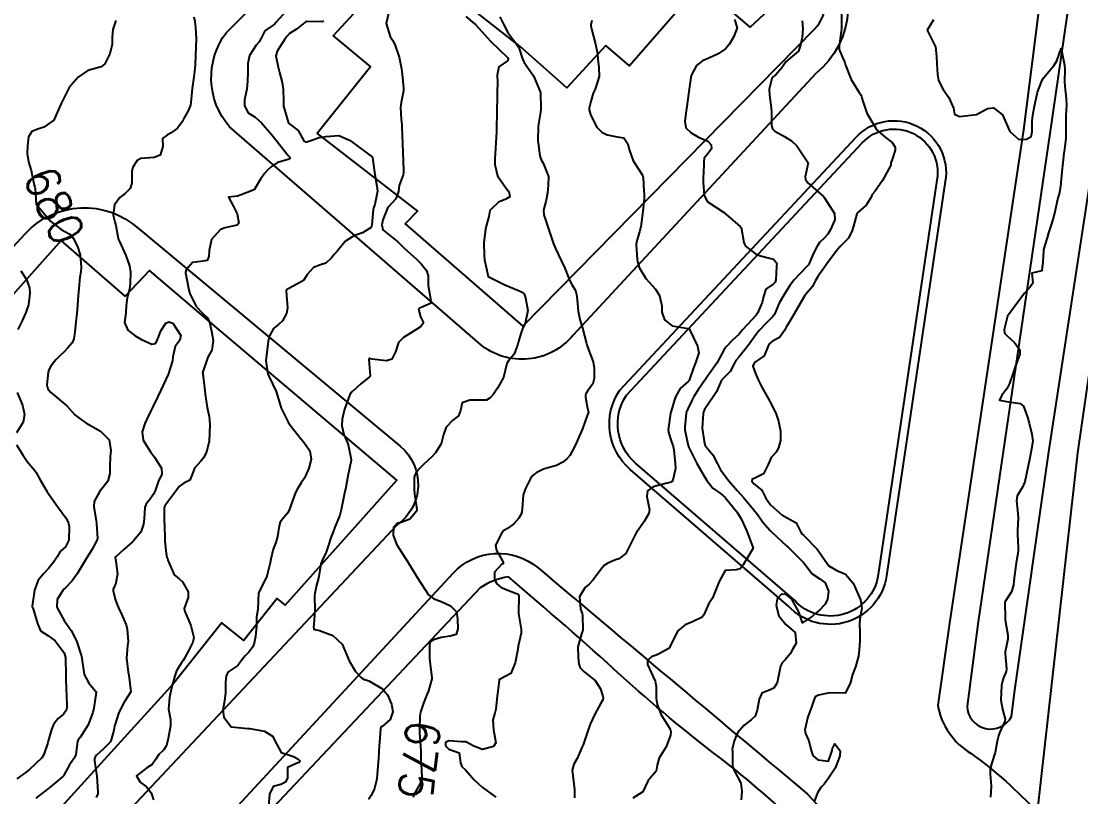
# Model space of a CAD drawing. Header units: metres. Extents: x 292545 to 299085, y 7450245 to 7463078.
# Drawn here: x 296060.5 to 296186.9, y 7457466.3 to 7457558.7 of the extents above; entities that cross this region are included whole.
import ezdxf
from ezdxf.enums import TextEntityAlignment as Align

# ---------------------------------------------------------------- set-up
doc = ezdxf.new("R2010")
doc.units = ezdxf.units.M
for name, color, linetype in [('Area Verde e Lazer', 94, 'Continuous'), ('Cotas', 45, 'Continuous'), ('Curvas de Nivel 1m', 11, 'Continuous'), ('Curvas de Nivel 5m', 15, 'Continuous'), ('Edificações', 30, 'Continuous'), ('Vias Primárias', 230, 'Continuous')]:
    doc.layers.add(name, color=color, linetype=linetype)
doc.styles.add('Style-STANDARD', font='STANDARD.shx')

msp = doc.modelspace()

# ---------------------------------------------------------------- linework, layer by layer
at = {"layer": 'Area Verde e Lazer'}
for points in [[(296196.17, 7457597.29, 0.805874), (296190.67, 7457596.78), (296183.21, 7457545.34), (296174.62, 7457486.87), (296173.35, 7457477.11, 0.775988), (296178.63, 7457475.89), (296179.02, 7457479.02), (296183.1, 7457507.43), (296189.11, 7457546.87), (296193.58, 7457579.14)], [(296132.72, 7457514.16), (296160.83, 7457544.23, -0.745005), (296169.75, 7457539.79), (296162.75, 7457492.78, -0.63079), (296152.76, 7457489.72), (296133.82, 7457506.06, -0.378723)]]:
    msp.add_lwpolyline(points, format="xyb", close=True, dxfattribs=at)
at = {"layer": 'Curvas de Nivel 1m', "flags": 128}
for points, elevation in [([(296092.6, 7457560.39), (296090.96, 7457558.6), (296090.78, 7457558.4), (296090.58, 7457558.26), (296089.59, 7457557.6), (296089.12, 7457556.62), (296088.91, 7457556.26), (296088.55, 7457555.88), (296087.78, 7457554.64), (296087.57, 7457553.69), (296087.56, 7457552.64), (296087.54, 7457551.6), (296087.44, 7457550.65), (296087.17, 7457549.35), (296087.16, 7457548.65), (296087.63, 7457547.82), (296088.45, 7457547.29), (296089.22, 7457546.62), (296090.42, 7457545.18), (296090.91, 7457544.6), (296092.39, 7457542.73), (296092.46, 7457542.65), (296092.5, 7457542.59), (296092.62, 7457542.35), (296092.39, 7457542.26), (296091.11, 7457541.88), (296090.37, 7457541.36), (296089.97, 7457541.01), (296089.59, 7457540.62), (296089.07, 7457539.9), (296088.34, 7457538.63), (296086.34, 7457537.87), (296085.25, 7457537.76), (296085.86, 7457536.66), (296086.31, 7457535.79), (296086.51, 7457534.66), (296086.29, 7457534.43), (296084.85, 7457534.11), (296084.28, 7457533.85), (296083.26, 7457532.7), (296082.96, 7457531.4), (296082.93, 7457530.7), (296082.72, 7457530.23), (296082.24, 7457530.12), (296080.97, 7457529.99), (296080.23, 7457529.12), (296080.14, 7457528.81), (296080.14, 7457528.73), (296080.22, 7457528.35), (296080.53, 7457526.73), (296080.66, 7457526.27), (296081.42, 7457524.72), (296082.17, 7457523.95), (296082.81, 7457523.35), (296083.06, 7457522.7), (296083.26, 7457521.81), (296083.45, 7457520.69), (296083.28, 7457519.53), (296082.81, 7457518.7), (296082.18, 7457516.81), (296082.19, 7457516.71), (296082.41, 7457515.05), (296082.43, 7457514.7), (296082.47, 7457514.29), (296082.74, 7457512.7), (296082.96, 7457511.63), (296083.04, 7457510.69), (296083, 7457509.69), (296082.96, 7457508.7), (296082.64, 7457507.37), (296082.3, 7457506.7), (296081.96, 7457506.29), (296081.21, 7457505.46), (296080.95, 7457504.72), (296080.64, 7457504.02), (296079.93, 7457503.66), (296079.39, 7457503.27), (296079, 7457502.74), (296077.9, 7457501.28), (296077.68, 7457500.98), (296077.6, 7457500.76), (296077.61, 7457499.03), (296077.62, 7457498.76), (296077.68, 7457496.93), (296077.69, 7457496.76), (296077.83, 7457495.31), (296077.93, 7457494.86), (296077.98, 7457494.76), (296078.05, 7457494.52), (296078.79, 7457492.75), (296079.36, 7457492.3), (296079.78, 7457491.92), (296080.45, 7457490.72), (296080.45, 7457490.04), (296080, 7457488.73), (296080.08, 7457488.39), (296080.78, 7457486.72), (296081.14, 7457485.29), (296081.03, 7457484.72), (296080.56, 7457483.86), (296080, 7457482.73), (296079.87, 7457482.54), (296079.68, 7457482.28), (296079.08, 7457481.33), (296078.86, 7457480.74), (296078.6, 7457479.71), (296078.36, 7457478.75), (296078.22, 7457478.15), (296078.12, 7457476.75), (296078.35, 7457475.51), (296078.37, 7457474.75), (296078.06, 7457473.25), (296077.97, 7457472.75), (296077.88, 7457472.43), (296077.55, 7457471.92), (296076.97, 7457471.34), (296076.59, 7457470.77), (296076.15, 7457470.15), (296075.52, 7457469.77), (296074.29, 7457468.8), (296074.75, 7457468.03), (296075.5, 7457467.48), (296076.05, 7457466.77), (296076.32, 7457465.93)], 678), ([(296104.49, 7457560.33), (296104.07, 7457558.45), (296104.56, 7457556.91), (296104.85, 7457556.44), (296105.14, 7457555.84), (296105.62, 7457554.43), (296105.91, 7457553.04), (296105.99, 7457552.43), (296106.15, 7457550.76), (296106.12, 7457550.42), (296105.84, 7457549.06), (296105.77, 7457548.43), (296105.87, 7457547), (296105.93, 7457546.43), (296105.99, 7457544.85), (296106, 7457544.42), (296106.07, 7457542.75), (296106.08, 7457542.42), (296106.14, 7457540.64), (296106.1, 7457540.42), (296105.63, 7457539.14), (296105.52, 7457538.43), (296105.22, 7457537.55), (296104.32, 7457536.57), (296104.23, 7457536.44), (296103.69, 7457535.06), (296103.57, 7457534.45), (296103.69, 7457533.85), (296104.28, 7457533.39), (296105.45, 7457532.43), (296106.26, 7457531.64), (296107.63, 7457530.41), (296108.24, 7457529.81), (296108.88, 7457529.04), (296109.07, 7457528.39), (296109.08, 7457527.25), (296109.23, 7457526.38), (296109.44, 7457525.13), (296108.18, 7457524.57), (296108.03, 7457524.55), (296107.94, 7457524.4), (296108.16, 7457523.52), (296108.53, 7457522.77), (296108.25, 7457522.4), (296108.15, 7457522.3), (296106.99, 7457521.57), (296106.14, 7457521.05), (296105.54, 7457520.43), (296105.2, 7457519.35), (296104.75, 7457518.44), (296104.1, 7457518.24), (296102.35, 7457518.47), (296102.1, 7457518.53), (296102.05, 7457518.53), (296102.02, 7457518.47), (296102.09, 7457517.44), (296102.16, 7457516.47), (296102.14, 7457516.41), (296102.08, 7457516.34), (296101.05, 7457515.5), (296100.05, 7457514.62), (296099.97, 7457514.57), (296099.84, 7457514.49), (296099.69, 7457514.14), (296099.09, 7457512.5), (296098.82, 7457511.31), (296098.79, 7457510.51), (296099.02, 7457509.48), (296099.45, 7457508.5), (296099.59, 7457508.1), (296099.91, 7457506.49), (296099.91, 7457506.44), (296099.49, 7457504.5), (296099.24, 7457503.18), (296099.11, 7457502.5), (296098.91, 7457501.51), (296098.7, 7457500.51), (296098.53, 7457499.87), (296097.99, 7457498.52), (296097.95, 7457498.43), (296097.86, 7457498.19), (296097.41, 7457496.96), (296097.28, 7457496.53), (296096.91, 7457495.45), (296096.46, 7457494.53), (296096.29, 7457494.06), (296096.03, 7457492.54), (296095.99, 7457492.34), (296095.78, 7457491.51), (296095.55, 7457490.54), (296095.52, 7457490.3), (296095.56, 7457488.54), (296095.45, 7457486.82), (296095.42, 7457486.54), (296095.46, 7457486.28), (296095.72, 7457486.19), (296096.12, 7457486.13), (296097.71, 7457485.54), (296098.84, 7457484.51), (296099.67, 7457482.5), (296100.4, 7457481.23), (296101.14, 7457480.48), (296101.46, 7457480.29), (296101.65, 7457480.23), (296101.99, 7457480.12), (296103.64, 7457479.17), (296104.21, 7457478.44), (296104.69, 7457477.36), (296104.86, 7457476.44), (296104.53, 7457475.5), (296103.59, 7457474.7), (296103.45, 7457474.59), (296103.41, 7457474.45), (296103.27, 7457472.75), (296103.24, 7457472.45), (296103.14, 7457470.86), (296103.11, 7457470.45), (296102.99, 7457468.98), (296102.94, 7457468.46), (296102.67, 7457467.29), (296102.27, 7457466.46), (296101.96, 7457465.98)], 676), ([(296081.12, 7457559.25), (296081.24, 7457558.72), (296081.34, 7457557.95), (296081.43, 7457556.72), (296081.39, 7457555.56), (296081.35, 7457554.72), (296081.3, 7457553.5), (296081.23, 7457552.72), (296081.14, 7457552.09), (296080.95, 7457550.72), (296080.79, 7457549.05), (296080.73, 7457548.73), (296080.46, 7457548.05), (296079.98, 7457547.2), (296079.73, 7457546.74), (296079.17, 7457546), (296078.42, 7457545.41), (296077.98, 7457545.19), (296077.4, 7457544.77), (296077.42, 7457543.78), (296077.1, 7457542.77), (296076.39, 7457542.5), (296074.83, 7457542.35), (296074.39, 7457542.15), (296073.85, 7457541.34), (296073.75, 7457540.81), (296073.75, 7457539.41), (296073.55, 7457538.81), (296072.95, 7457538.2), (296072.33, 7457537.72), (296071.67, 7457536.83), (296071.53, 7457535.6), (296071.72, 7457534.83), (296071.83, 7457534.37), (296072.12, 7457532.82), (296072.16, 7457532.71), (296072.27, 7457532.49), (296073.01, 7457530.81), (296073.48, 7457529.56), (296073.59, 7457528.81), (296073.54, 7457527.48), (296073.46, 7457526.81), (296073.19, 7457525.81), (296073.06, 7457524.81), (296073.01, 7457523.97), (296072.87, 7457522.81), (296073.25, 7457521.92), (296074.14, 7457521.23), (296074.9, 7457520.79), (296076.13, 7457520.25), (296076.56, 7457520.34), (296076.79, 7457520.77), (296077.21, 7457521.83), (296077.79, 7457522.76), (296078.15, 7457522.92), (296078.65, 7457522.75), (296079.58, 7457521.29), (296079.47, 7457520.74), (296078.91, 7457519.95), (296078.65, 7457518.74), (296078.6, 7457518.24), (296078.12, 7457516.75), (296078.11, 7457516.72), (296078.08, 7457516.64), (296077.19, 7457514.76), (296076.83, 7457513.99), (296076.25, 7457512.78), (296076.03, 7457512.36), (296075.51, 7457511.29), (296075.3, 7457510.79), (296074.97, 7457509.81), (296075.09, 7457508.79), (296075.97, 7457507.4), (296076.46, 7457506.78), (296077.26, 7457505.46), (296077.32, 7457504.77), (296076.87, 7457503.83), (296076.51, 7457502.77), (296076.33, 7457502.35), (296075.9, 7457501.75), (296075.47, 7457501.22), (296075.31, 7457500.79), (296075.21, 7457499.46), (296075.15, 7457498.79), (296074.81, 7457497.83), (296073.95, 7457496.8), (296073.9, 7457496.75), (296073.84, 7457496.69), (296072.82, 7457495.8), (296071.82, 7457494.92), (296071.77, 7457494.88), (296071.74, 7457494.83), (296071.82, 7457494.38), (296072.04, 7457492.83), (296071.78, 7457491.61), (296071.53, 7457491.08), (296071.51, 7457490.83), (296071.76, 7457489.86), (296072.03, 7457489.1), (296072.14, 7457488.82), (296072.5, 7457488.06), (296073.06, 7457486.81), (296073.19, 7457486.28), (296073.3, 7457484.81), (296073.24, 7457484.35), (296073.09, 7457482.81), (296073.32, 7457481.15), (296073.39, 7457480.81), (296073.63, 7457478.81), (296072.84, 7457477.59), (296072.41, 7457476.82), (296072.17, 7457476.25), (296071.72, 7457474.83), (296071.69, 7457474.72), (296071.58, 7457474.25), (296071.29, 7457473.11), (296071.14, 7457472.83), (296070.37, 7457472.02), (296069.54, 7457471.25), (296069.37, 7457471.02), (296069.3, 7457470.85), (296069.27, 7457470.59), (296069.51, 7457469.01), (296069.55, 7457468.85), (296069.56, 7457468.8), (296069.7, 7457466.85), (296069.68, 7457466.66), (296069.48, 7457466.22)], 679), ([(296096.59, 7457558.76), (296096.47, 7457558.66), (296094.58, 7457558.71), (296094.49, 7457558.66), (296094.38, 7457558.56), (296093.36, 7457557.78), (296092.56, 7457557.25), (296092.23, 7457556.91), (296091.98, 7457556.59), (296091.08, 7457555.14), (296090.92, 7457554.6), (296091.18, 7457553.26), (296091.36, 7457552.6), (296091.65, 7457551.44), (296091.8, 7457550.6), (296091.81, 7457549.26), (296091.81, 7457548.6), (296092.44, 7457546.59), (296093.56, 7457545.71), (296094.22, 7457544.56), (296094.29, 7457544.44), (296094.41, 7457544.34), (296094.62, 7457544.35), (296095.2, 7457544.55), (296096.07, 7457544.89), (296096.42, 7457544.93), (296096.89, 7457545.01), (296098.42, 7457545.12), (296099.77, 7457544.5), (296100.41, 7457544.02), (296102.11, 7457542.75), (296102.39, 7457542.55), (296102.42, 7457542.5), (296102.43, 7457542.47), (296102.44, 7457542.43), (296102.7, 7457540.46), (296102.97, 7457539.08), (296103.02, 7457538.46), (296102.73, 7457536.87), (296102.55, 7457536.47), (296102.5, 7457536.29), (296102.35, 7457534.47), (296102.29, 7457534.14), (296101.24, 7457533.52), (296100.28, 7457533.21), (296099.2, 7457532.51), (296098.79, 7457531.99), (296098.26, 7457531.36), (296097.85, 7457530.92), (296097.54, 7457530.53), (296096.86, 7457529.91), (296096.23, 7457529.7), (296095.4, 7457529.38), (296094.66, 7457528.56), (296094.5, 7457528.27), (296094.22, 7457527.84), (296092.53, 7457526.91), (296092.2, 7457526.71), (296092.15, 7457526.65), (296092.14, 7457526.59), (296092.19, 7457526.04), (296092.3, 7457524.59), (296092.17, 7457523.91), (296091.72, 7457523.04), (296091.25, 7457522.6), (296090.65, 7457522.1), (296090.14, 7457521.25), (296089.98, 7457520.61), (296089.8, 7457518.92), (296089.75, 7457518.62), (296089.73, 7457518.24), (296089.97, 7457516.61), (296090.02, 7457516.54), (296090.08, 7457516.44), (296090.94, 7457514.6), (296091.33, 7457513.31), (296091.53, 7457512.6), (296092.02, 7457511.67), (296092.39, 7457510.96), (296092.61, 7457510.58), (296093.99, 7457508.87), (296094.26, 7457508.57), (296094.95, 7457507.53), (296095.13, 7457506.55), (296094.84, 7457505.45), (296094.46, 7457504.56), (296094.28, 7457504.22), (296093.93, 7457503.7), (296093.48, 7457503.02), (296093.27, 7457502.58), (296092.91, 7457501.57), (296092.56, 7457500.58), (296092.34, 7457500.13), (296091.88, 7457499.59), (296091.44, 7457499.02), (296091.31, 7457498.6), (296091.13, 7457497.31), (296090.9, 7457496.6), (296090.61, 7457495.82), (296090.32, 7457494.61), (296090.23, 7457494.2), (296089.85, 7457492.61), (296089.84, 7457492.57), (296089.79, 7457492.48), (296088.84, 7457490.62), (296088.81, 7457489.67), (296088.75, 7457488.63), (296088.62, 7457487.74), (296088.59, 7457486.63), (296088.48, 7457485.4), (296088.33, 7457484.63), (296088.16, 7457484.17), (296087.69, 7457483.55), (296087.24, 7457483.09), (296086.9, 7457482.65), (296086.38, 7457481.94), (296085.67, 7457481.47), (296085.18, 7457481.15), (296084.97, 7457480.67), (296084.93, 7457479.95), (296084.92, 7457478.67), (296084.77, 7457477.52), (296084.59, 7457476.68), (296084.73, 7457475.8), (296085.58, 7457474.66), (296087.58, 7457474.46), (296087.78, 7457474.44), (296089.58, 7457474.13), (296090.51, 7457473.54), (296091, 7457472.6), (296091.55, 7457471.59), (296093.01, 7457471.11), (296093.54, 7457470.83), (296093.83, 7457470.57), (296093.7, 7457470.4), (296093.53, 7457470.35), (296092.29, 7457469.81), (296092.32, 7457468.58), (296092.06, 7457468.03), (296091.5, 7457467.79), (296090.58, 7457467.52), (296090.17, 7457466.61), (296090.02, 7457465.16)], 677), ([(296117.64, 7457559.24), (296118.1, 7457558.28), (296118.57, 7457557.39), (296119.4, 7457556.27), (296119.87, 7457555.59), (296120.34, 7457554.25), (296120.53, 7457553.79), (296121.65, 7457552.24), (296122.48, 7457550.23), (296122.51, 7457548.23), (296122.51, 7457548.19), (296122.46, 7457547.88), (296122.22, 7457546.45), (296122.21, 7457546.23), (296122.17, 7457544.47), (296122.18, 7457544.23), (296122.4, 7457542.69), (296122.54, 7457542.23), (296122.8, 7457541.81), (296123.44, 7457540.22), (296123.37, 7457539.2), (296123.29, 7457538.22), (296123.15, 7457537.41), (296122.82, 7457536.22), (296122.88, 7457535.65), (296123.35, 7457534.22), (296123.92, 7457532.57), (296124.04, 7457532.21), (296124.26, 7457531.64), (296124.95, 7457530.2), (296125.36, 7457529.32), (296125.8, 7457528.19), (296125.92, 7457527.89), (296126.21, 7457527.34), (296126.65, 7457526.62), (296126.77, 7457526.17), (296126.86, 7457525.51), (296126.98, 7457524.17), (296127.16, 7457523.17), (296127.47, 7457522.17), (296127.97, 7457520.32), (296128, 7457520.16), (296128.12, 7457519.82), (296128.74, 7457518.15), (296128.87, 7457517.37), (296128.89, 7457516.15), (296128.72, 7457515.51), (296128.06, 7457514.64), (296127.89, 7457514.33), (296127.84, 7457514.16), (296127.82, 7457513.94), (296128.04, 7457512.78), (296128.19, 7457512.16), (296128.15, 7457512.04), (296128.03, 7457511.73), (296127.47, 7457510.17), (296127.03, 7457509.15), (296126.6, 7457508.18), (296125.97, 7457506.99), (296125.6, 7457506.56), (296125.12, 7457506.2), (296124.38, 7457505.78), (296123.95, 7457505.65), (296122.82, 7457505.36), (296121.94, 7457504.9), (296121.56, 7457504.61), (296121.26, 7457504.24), (296120.64, 7457502.97), (296120.41, 7457502.25), (296120.28, 7457500.64), (296120.26, 7457500.25), (296120.17, 7457499.97), (296119.88, 7457499.5), (296119.3, 7457498.84), (296118.52, 7457498.27), (296118.11, 7457498.03), (296117.86, 7457497.78), (296117.12, 7457496.29), (296117.21, 7457495.66), (296117.83, 7457494.62), (296118.02, 7457494.28), (296118.03, 7457494.07), (296117.82, 7457493.97), (296117, 7457493.09), (296116.98, 7457492.29), (296117.22, 7457491.72), (296117.78, 7457491.24), (296119.48, 7457490.56), (296119.78, 7457490.48), (296119.86, 7457490.35), (296119.89, 7457490.26), (296119.9, 7457490.13), (296119.83, 7457488.26), (296119.84, 7457488.16), (296120.18, 7457486.26), (296120.15, 7457485.82), (296119.82, 7457484.26), (296119.81, 7457484.15), (296119.69, 7457483.51), (296119.48, 7457482.46), (296119.44, 7457482.26), (296118.92, 7457481), (296117.65, 7457480.34), (296117.56, 7457480.28), (296117.53, 7457480.16), (296117.29, 7457478.29), (296117.14, 7457476.75), (296117.03, 7457476.29), (296116.78, 7457475.47), (296116.86, 7457474.29), (296117.13, 7457472.72), (296116.87, 7457472.29), (296115.55, 7457471.95), (296114.52, 7457472.32), (296113.56, 7457472.85), (296113.04, 7457472.86), (296111.56, 7457472.97), (296111.15, 7457472.77), (296111.14, 7457472.36), (296111.55, 7457471.99), (296112.76, 7457471.56), (296112.92, 7457470.34), (296113.11, 7457469.92), (296113.52, 7457469.51), (296114.55, 7457468.32), (296115.5, 7457467.44), (296117.16, 7457466.28)], 674), ([(296128.59, 7457558.8), (296128.47, 7457558.28), (296128.46, 7457558.16), (296128.58, 7457557.68), (296129, 7457556.15), (296129.28, 7457554.88), (296129.32, 7457554.15), (296129.42, 7457553.24), (296129.46, 7457552.15), (296128.98, 7457550.64), (296128.77, 7457550.16), (296128.47, 7457549.18), (296128.28, 7457548.35), (296128.28, 7457548.16), (296128.45, 7457547.61), (296129.16, 7457546.15), (296129.79, 7457545.5), (296130.42, 7457545.19), (296131.6, 7457544.94), (296132.42, 7457544.85), (296132.87, 7457544.11), (296133.05, 7457543.46), (296133.54, 7457542.1), (296134.37, 7457540.81), (296134.64, 7457540.37), (296134.72, 7457540.08), (296134.8, 7457538.53), (296134.84, 7457538.08), (296134.85, 7457537.57), (296134.68, 7457536.08), (296134.43, 7457534.22), (296134.41, 7457534.09), (296134.29, 7457533.62), (296133.92, 7457532.45), (296133.89, 7457532.09), (296133.99, 7457530.35), (296134.02, 7457530.09), (296134.24, 7457529.38), (296135.03, 7457528.08), (296136.2, 7457526.78), (296136.65, 7457526.06), (296136.93, 7457524.81), (296136.95, 7457524.06), (296137.24, 7457523.13), (296138.16, 7457522.41), (296140.07, 7457522.11), (296140.15, 7457522.11), (296140.21, 7457522.08), (296140.24, 7457522.02), (296140.32, 7457521.85), (296141.21, 7457520), (296141.34, 7457519.22), (296140.97, 7457518.01), (296140.7, 7457517.42), (296140.23, 7457516.02), (296140.18, 7457515.92), (296140.08, 7457515.81), (296139.13, 7457514.96), (296138.6, 7457514.03), (296138.46, 7457513.63), (296138.04, 7457512.27), (296137.98, 7457512.04), (296137.73, 7457510.32), (296137.71, 7457510.04), (296137.73, 7457509.77), (296137.99, 7457508.97), (296138.28, 7457508.04), (296138.36, 7457507.65), (296138.53, 7457506.03), (296138.57, 7457505.42), (296138.25, 7457504.04), (296138.13, 7457503.84), (296137.93, 7457503.75), (296137.56, 7457503.67), (296135.92, 7457503.24), (296135.23, 7457502.76), (296135.17, 7457502.08), (296135.45, 7457500.52), (296135.41, 7457500.07), (296134.85, 7457499.11), (296134.13, 7457498.09), (296134, 7457497.95), (296133.86, 7457497.77), (296133.05, 7457496.1), (296132.65, 7457495.29), (296131.82, 7457494.68), (296131.41, 7457494.53), (296130.51, 7457494.13), (296130.08, 7457493.87), (296129.81, 7457493.59), (296129.18, 7457492.76), (296128.75, 7457492.15), (296128.29, 7457491.66), (296127.78, 7457491.25), (296127.12, 7457490.17), (296127.25, 7457488.66), (296127.44, 7457488.16), (296127.49, 7457487.91), (296127.51, 7457486.16), (296127.42, 7457485.86), (296126.91, 7457484.17), (296126.95, 7457482.91), (296127.05, 7457482.17), (296127.19, 7457481.69), (296127.66, 7457481.21), (296129, 7457480.15), (296129.64, 7457479.18), (296129.93, 7457478.14), (296129.89, 7457477.86), (296129.62, 7457477.38), (296128.94, 7457476.15), (296128.4, 7457474.97), (296128.12, 7457474.16), (296127.56, 7457472.49), (296127.45, 7457472.27), (296127.39, 7457472.17), (296126.84, 7457470.88), (296126.43, 7457470.18), (296126.24, 7457469.46), (296126.42, 7457468.18), (296126.53, 7457467.14), (296126.52, 7457466.18)], 673), ([(296145.62, 7457558.92), (296145.91, 7457557.95), (296145.52, 7457556.91), (296144.95, 7457555.96), (296144.55, 7457555.44), (296143.66, 7457554.86), (296142.54, 7457554.34), (296141.78, 7457554), (296141.08, 7457553.45), (296140.51, 7457552.4), (296140.41, 7457552.12), (296140.38, 7457552.02), (296140.16, 7457550.35), (296140.11, 7457550.02), (296139.92, 7457548.58), (296139.84, 7457548.03), (296139.67, 7457546.8), (296139.82, 7457546.03), (296140.43, 7457545.41), (296141.33, 7457544.92), (296142.42, 7457544.43), (296142.84, 7457543.99), (296142.86, 7457543.53), (296142.4, 7457542.89), (296141.99, 7457542.4), (296141.94, 7457542), (296141.94, 7457541.56), (296141.85, 7457540), (296141.85, 7457539.49), (296141.99, 7457538), (296142.33, 7457537.23), (296144.31, 7457535.97), (296146.3, 7457534.26), (296146.43, 7457534.08), (296146.46, 7457533.95), (296146.71, 7457532.37), (296146.93, 7457531.94), (296148.26, 7457530.89), (296149.63, 7457530.53), (296150.25, 7457530.39), (296150.65, 7457529.9), (296150.63, 7457529.5), (296150.55, 7457527.9), (296150.47, 7457527.65), (296150.22, 7457527.41), (296149.34, 7457526.78), (296149.08, 7457525.91), (296148.9, 7457525.2), (296148.35, 7457523.92), (296148.28, 7457523.81), (296148.17, 7457523.7), (296146.55, 7457521.94), (296146.38, 7457521.72), (296146.15, 7457521.44), (296145.37, 7457520.72), (296144.64, 7457519.96), (296144.41, 7457519.67), (296144.11, 7457519.11), (296143.5, 7457517.98), (296142.16, 7457516.08), (296142.1, 7457516), (296142.08, 7457515.97), (296141.27, 7457514.8), (296140.77, 7457514.01), (296140.53, 7457513.54), (296140.04, 7457512.53), (296139.87, 7457512.18), (296139.83, 7457512.02), (296139.68, 7457510.36), (296139.69, 7457510.02), (296139.99, 7457508.51), (296140.12, 7457508.02), (296140.23, 7457507.77), (296141.12, 7457506.01), (296141.94, 7457504.59), (296142.3, 7457503.99), (296143.01, 7457503.07), (296143.92, 7457502.43), (296144.48, 7457501.96), (296145.89, 7457500.26), (296146.1, 7457499.95), (296146.4, 7457499.42), (296147.07, 7457497.94), (296147.84, 7457495.93), (296147.09, 7457494.67), (296146.63, 7457493.94), (296146.3, 7457493.46), (296145.81, 7457493.37), (296144.5, 7457493.27), (296143.79, 7457491.97), (296142.98, 7457489.98), (296142.5, 7457489.25), (296141.95, 7457488), (296141.74, 7457487.72), (296140.58, 7457487.17), (296139.73, 7457486.79), (296138.8, 7457486.03), (296137.92, 7457484.26), (296137.84, 7457484.05), (296137.78, 7457483.97), (296137.7, 7457483.92), (296136.47, 7457483.28), (296135.69, 7457482.97), (296135.22, 7457482.53), (296135.24, 7457482.07), (296135.66, 7457481.1), (296136.14, 7457480.07), (296136.26, 7457479.45), (296136.26, 7457478.06), (296136.38, 7457477.3), (296136.85, 7457476.06), (296137.59, 7457474.96), (296137.92, 7457474.38), (296138.02, 7457474.04), (296137.97, 7457473.65), (296137.56, 7457472.58), (296137.41, 7457472.19), (296137.33, 7457472.05), (296136.64, 7457470.96), (296136.4, 7457470.06), (296136.25, 7457469.34), (296135.52, 7457468.49), (296135.32, 7457468.27), (296135.24, 7457468.07), (296134.69, 7457466.88), (296133.48, 7457466.15)], 672), ([(296153.66, 7457558.78), (296153.77, 7457557.86), (296153.66, 7457556.77), (296153.49, 7457555.86), (296153.25, 7457555.16), (296152.54, 7457554.56), (296151.73, 7457553.88), (296151.25, 7457553.16), (296150.51, 7457552.31), (296150.27, 7457552.14), (296150.06, 7457551.9), (296149.75, 7457550.65), (296149.76, 7457549.91), (296149.98, 7457548.39), (296150.02, 7457547.9), (296150.03, 7457546.31), (296150.15, 7457545.9), (296150.43, 7457545.61), (296151.56, 7457545.01), (296152.42, 7457544.47), (296153.04, 7457543.86), (296154.38, 7457541.85), (296154.02, 7457540.2), (296154.07, 7457539.85), (296154.36, 7457539.47), (296156.22, 7457537.83), (296156.34, 7457537.69), (296157.53, 7457535.81), (296157.57, 7457535.07), (296157.03, 7457533.82), (296156.73, 7457533.37), (296156.28, 7457532.88), (296155.76, 7457532.34), (296155.42, 7457531.84), (296155.02, 7457531.08), (296154.5, 7457529.85), (296154.41, 7457529.68), (296154.24, 7457529.5), (296152.69, 7457527.87), (296152.48, 7457527.61), (296152.21, 7457527.22), (296151.68, 7457526.41), (296151.35, 7457525.89), (296150.95, 7457525.13), (296150.42, 7457523.9), (296150.33, 7457523.74), (296150.17, 7457523.56), (296149.36, 7457522.7), (296148.6, 7457521.92), (296148.39, 7457521.68), (296148.14, 7457521.36), (296147.54, 7457520.52), (296147.13, 7457519.93), (296146.11, 7457518.69), (296145.77, 7457518.29), (296145.59, 7457517.96), (296145.07, 7457516.98), (296144.08, 7457515.99), (296144.07, 7457515.97), (296143.46, 7457514.58), (296143.08, 7457513.98), (296142.04, 7457512.46), (296141.89, 7457512.14), (296141.86, 7457512), (296141.76, 7457510.25), (296141.77, 7457510), (296141.99, 7457508.63), (296142.12, 7457508.13), (296142.23, 7457508), (296143.03, 7457507.05), (296143.58, 7457505.98), (296143.95, 7457505.28), (296144.91, 7457503.96), (296145.92, 7457502.8), (296146.7, 7457501.94), (296147.89, 7457500.55), (296148.37, 7457499.92), (296148.99, 7457499.03), (296149.86, 7457498.04), (296150.02, 7457497.9), (296151.85, 7457496.19), (296152, 7457496.04), (296152.16, 7457495.88), (296153.82, 7457494.24), (296154.1, 7457493.85), (296154.85, 7457492.89), (296155.8, 7457492.29), (296156.4, 7457491.82), (296156.81, 7457490.79), (296156.69, 7457489.82), (296156.37, 7457489.22), (296155.75, 7457488.55), (296155.35, 7457488.24), (296154.89, 7457487.84), (296153.73, 7457487.03), (296153.42, 7457487.86), (296153.27, 7457488.34), (296152.45, 7457489.87), (296151.78, 7457490.41), (296151.2, 7457490.46), (296150.68, 7457489.89), (296150.56, 7457489.1), (296150.88, 7457487.89), (296151.73, 7457486.82), (296152.85, 7457485.87), (296152.94, 7457484.63), (296152.54, 7457483.87), (296152.23, 7457483.33), (296151.68, 7457482.67), (296151.29, 7457482.27), (296151.08, 7457481.89), (296150.85, 7457480.7), (296150.7, 7457479.89), (296150.3, 7457479.24), (296149.64, 7457478.96), (296148.88, 7457478.66), (296148.54, 7457477.92), (296148.3, 7457476.61), (296148.05, 7457475.92), (296147.6, 7457475.46), (296146.73, 7457474.8), (296145.99, 7457473.95), (296145.84, 7457473.68), (296145.57, 7457472.95), (296145.35, 7457472.16), (296145.34, 7457471.95), (296145.35, 7457471.75), (296145.37, 7457469.95), (296145.53, 7457469.52), (296146.35, 7457467.94), (296146.47, 7457466.96), (296146.42, 7457465.94)], 671), ([(296169.35, 7457558.91), (296168.57, 7457557.68), (296169.59, 7457555.67), (296169.69, 7457554.51), (296169.72, 7457553.67), (296169.8, 7457552.38), (296169.94, 7457551.67), (296170.49, 7457550.59), (296171.18, 7457549.65), (296171.73, 7457548.38), (296171.84, 7457547.65), (296172.45, 7457547.39), (296174.45, 7457547.61), (296175.76, 7457548.31), (296176.47, 7457548.42), (296177.58, 7457547.58), (296178.43, 7457545.57), (296179.52, 7457544.65), (296180.42, 7457544.68), (296180.98, 7457544.98), (296181.09, 7457545.53), (296181.11, 7457546.86), (296181.18, 7457547.53), (296181.39, 7457548.61), (296181.57, 7457549.53), (296181.74, 7457550.28), (296182.2, 7457551.52), (296182.31, 7457551.72), (296182.51, 7457552.02), (296183.73, 7457553.5), (296184.04, 7457553.99), (296184.55, 7457555.49), (296184.97, 7457553.49), (296185.01, 7457553), (296184.95, 7457551.49), (296184.98, 7457551), (296185.17, 7457549.48), (296185.18, 7457548.78), (296185.11, 7457547.48), (296185.11, 7457546.82), (296185.13, 7457545.48), (296185.11, 7457544.8), (296184.96, 7457543.48), (296184.89, 7457543), (296184.71, 7457541.49), (296184.68, 7457541.18), (296184.52, 7457539.49), (296184.5, 7457539.35), (296184.35, 7457538.31), (296184.18, 7457537.66), (296184.14, 7457537.5), (296183.81, 7457536.02), (296183.69, 7457535.51), (296183.36, 7457534.46), (296183.04, 7457533.51), (296182.87, 7457532.93), (296182.47, 7457531.52), (296182.44, 7457531.34), (296182.32, 7457529.52), (296182.31, 7457529.45), (296182.24, 7457528.99), (296181.07, 7457528.7), (296181.17, 7457527.53), (296180.8, 7457526.95), (296180.2, 7457526.34), (296179.62, 7457525.55), (296178.17, 7457523.57), (296177.75, 7457521.98), (296177.82, 7457521.57), (296178.14, 7457521.2), (296179, 7457520.43), (296179.64, 7457519.55), (296179.63, 7457519.06), (296179.08, 7457517.56), (296178.84, 7457516.81), (296178.39, 7457515.57), (296178.07, 7457514.91), (296177.47, 7457514.16), (296177.22, 7457513.58), (296178.05, 7457513.41), (296179.67, 7457513.17), (296180.05, 7457512.85), (296180.53, 7457511.54), (296180.74, 7457510.81), (296181.08, 7457509.53), (296181.16, 7457508.69), (296180.98, 7457507.54), (296180.81, 7457506.7), (296180.59, 7457505.54), (296180.21, 7457503.82), (296180.12, 7457503.55), (296179.93, 7457503.21), (296179.31, 7457502.16), (296179.24, 7457501.56), (296179.39, 7457500.05), (296179.42, 7457499.55), (296179.37, 7457498.05), (296179.36, 7457497.56), (296179.44, 7457495.96), (296179.43, 7457495.55), (296179.21, 7457494.17), (296179.11, 7457493.56), (296178.96, 7457492.4), (296178.86, 7457491.56), (296178.62, 7457490.72), (296177.88, 7457489.57), (296177.85, 7457489.48), (296177.88, 7457487.57), (296177.9, 7457487.41), (296178.21, 7457485.57), (296178.19, 7457485.09), (296177.88, 7457483.57), (296177.87, 7457483.39), (296178.02, 7457481.57), (296177.99, 7457481.25), (296177.66, 7457480.39), (296177.45, 7457479.57), (296177.36, 7457477.85), (296177.39, 7457477.57), (296177.43, 7457477.38), (296177.61, 7457476.57), (296177.87, 7457475.57), (296177.84, 7457475.33), (296177.59, 7457474.79), (296177.22, 7457473.93), (296177.08, 7457473.58), (296176.93, 7457472.94), (296176.7, 7457471.58), (296176.29, 7457470.34), (296176.09, 7457469.59), (296176.1, 7457469.01), (296176.21, 7457467.59), (296176.15, 7457466.25)], 669), ([(296060.52, 7457528.97), (296061.2, 7457527.95), (296061.55, 7457526.95), (296061.59, 7457526.34), (296061.4, 7457524.95), (296061.1, 7457524.02), (296060.61, 7457522.96), (296060.14, 7457521.98)], 681), ([(296060.06, 7457514.47), (296060.71, 7457512.96), (296060.94, 7457511.87), (296060.77, 7457510.96), (296060, 7457509.68)], 681), ([(296059.98, 7457508.25), (296060.79, 7457506.96), (296061.28, 7457506.28), (296061.95, 7457505.46), (296062.18, 7457505.18), (296062.34, 7457504.94), (296062.86, 7457504.01), (296063.48, 7457502.93), (296063.64, 7457502.65), (296063.91, 7457502.24), (296064.87, 7457500.91), (296065.88, 7457499.53), (296066.11, 7457499.13), (296066.19, 7457498.9), (296066.25, 7457498.51), (296066.24, 7457496.89), (296065.84, 7457496.11), (296065.21, 7457495.53), (296064.82, 7457494.91), (296064.43, 7457494.3), (296063.81, 7457493.51), (296063.25, 7457492.93), (296062.58, 7457492.14), (296062.14, 7457490.94), (296061.85, 7457489.04), (296061.87, 7457488.95), (296061.98, 7457488.72), (296062.49, 7457486.94), (296062.86, 7457486.08), (296063.71, 7457485.53), (296064.61, 7457484.91), (296065.69, 7457483.45), (296065.82, 7457482.9), (296065.83, 7457482.75), (296065.87, 7457480.9), (296065.89, 7457480.66), (296065.93, 7457478.9), (296065.94, 7457478.58), (296066, 7457476.9), (296065.92, 7457476.59), (296065.6, 7457476.15), (296064.9, 7457475.6), (296064.41, 7457474.91), (296064.16, 7457474.33), (296063.78, 7457472.92), (296063.73, 7457472.75), (296063.55, 7457472.25), (296063.21, 7457471.26), (296062.99, 7457470.93), (296061.52, 7457469.55), (296061.19, 7457469.28), (296060.75, 7457468.96), (296060.03, 7457468.44)], 681)]:
    msp.add_lwpolyline(points, dxfattribs=dict(at, elevation=elevation))
at = {"layer": 'Curvas de Nivel 5m', "flags": 128}
for points, elevation in [([(296158.35, 7457559.8), (296158.37, 7457558.01), (296158.35, 7457557.8), (296158.32, 7457557.55), (296158.08, 7457555.81), (296158.08, 7457555.34), (296158.54, 7457554.33), (296158.75, 7457553.8), (296158.84, 7457553.48), (296159.52, 7457551.79), (296160.49, 7457550.22), (296160.67, 7457549.97), (296160.76, 7457549.78), (296160.83, 7457549.43), (296161.37, 7457547.77), (296162.44, 7457545.99), (296162.53, 7457545.85), (296162.6, 7457545.76), (296163.59, 7457544.9), (296164.42, 7457544.26), (296164.76, 7457543.73), (296164.77, 7457543.37), (296164.39, 7457542.25), (296164.26, 7457541.86), (296164.26, 7457541.73), (296164.23, 7457541.58), (296163.25, 7457539.75), (296162.35, 7457538.45), (296162.04, 7457538.07), (296161.89, 7457537.76), (296161.3, 7457536.79), (296160.32, 7457535.93), (296160.24, 7457535.86), (296160.2, 7457535.78), (296159.79, 7457534.3), (296159.63, 7457533.79), (296159.19, 7457532.88), (296158.27, 7457531.98), (296158.18, 7457531.89), (296158.11, 7457531.8), (296157.64, 7457531.19), (296156.61, 7457529.82), (296156.24, 7457529.29), (296155.63, 7457528.43), (296155.28, 7457527.84), (296154.92, 7457527.13), (296154.2, 7457526.28), (296154.01, 7457526.03), (296153.89, 7457525.85), (296153.42, 7457525.09), (296152.74, 7457523.87), (296152.16, 7457522.9), (296151.77, 7457522.27), (296151.55, 7457521.89), (296150.99, 7457521.04), (296150.13, 7457520.6), (296149.75, 7457520.28), (296149.57, 7457519.91), (296149.15, 7457518.87), (296148.1, 7457518.12), (296147.91, 7457517.92), (296147.81, 7457517.64), (296148.09, 7457516.75), (296148.46, 7457515.92), (296148.87, 7457515.11), (296149.54, 7457513.91), (296150.04, 7457512.96), (296150.58, 7457511.89), (296150.84, 7457511.07), (296151.09, 7457509.89), (296151.11, 7457508.77), (296150.84, 7457507.89), (296150.52, 7457507.35), (296149.97, 7457506.74), (296149.61, 7457505.91), (296149.07, 7457504.78), (296147.94, 7457504.24), (296147.71, 7457504.16), (296147.66, 7457503.93), (296147.93, 7457503.6), (296148.87, 7457502.86), (296149.34, 7457501.91), (296149.9, 7457501.09), (296151.25, 7457499.89), (296151.88, 7457499.53), (296152.95, 7457498.94), (296153.51, 7457497.86), (296153.64, 7457497.64), (296153.86, 7457497.43), (296155.46, 7457495.83), (296155.84, 7457495.31), (296156.86, 7457493.82), (296157.81, 7457493.29), (296158.85, 7457492.84), (296159.75, 7457491.78), (296159.77, 7457491.75), (296159.79, 7457491.69), (296160.63, 7457489.77), (296160.77, 7457488.76), (296160.6, 7457487.77), (296160.5, 7457487.01), (296160.54, 7457485.77), (296160.57, 7457484.92), (296160.48, 7457483.77), (296160.39, 7457483.07), (296160.05, 7457481.78), (296159.66, 7457480.87), (296159.4, 7457479.79), (296158.79, 7457478.64), (296157.64, 7457478.7), (296156.79, 7457478.67), (296155.63, 7457478.41), (296155.24, 7457478.22), (296155.06, 7457477.84), (296154.78, 7457477), (296154.34, 7457475.85), (296154.01, 7457474.28), (296154.08, 7457473.85), (296154.46, 7457472.96), (296154.74, 7457471.84), (296154.95, 7457471.24), (296155.54, 7457470.73), (296156.82, 7457470.54), (296157.24, 7457471.81), (296157.3, 7457472.07), (296157.57, 7457472.62), (296158.19, 7457471.8), (296158.15, 7457471.2), (296157.66, 7457469.81), (296157.62, 7457469.72), (296157.53, 7457469.58), (296156.8, 7457468.54), (296156.28, 7457467.82), (296155.92, 7457467.4), (296155.49, 7457466.77), (296155.13, 7457465.84)], 670), ([(296071.85, 7457558.83), (296071.47, 7457557.73), (296071.39, 7457556.84), (296071.38, 7457556.01), (296071.12, 7457554.84), (296070.52, 7457553.67), (296070.07, 7457553.3), (296068.51, 7457552.87), (296067.33, 7457552.05), (296066.49, 7457551.11), (296066.38, 7457550.99), (296066.3, 7457550.89), (296066.1, 7457550.52), (296065.33, 7457548.91), (296064.44, 7457546.92), (296063.25, 7457546.12), (296062.43, 7457545.84), (296061.8, 7457545.57), (296061.41, 7457544.96), (296061.31, 7457543.87), (296061.28, 7457542.96), (296061.4, 7457541.97), (296061.72, 7457540.95), (296062.11, 7457539.18), (296062.18, 7457538.94), (296062.2, 7457538.8), (296062.32, 7457536.94), (296064.06, 7457534.92), (296064.29, 7457534.69), (296065.3, 7457533.92), (296066.28, 7457533.39), (296066.56, 7457533.18), (296066.76, 7457532.89), (296067.28, 7457531.9), (296067.6, 7457530.88), (296067.7, 7457529.41), (296067.65, 7457528.88), (296067.54, 7457528.21), (296067.43, 7457526.88), (296067.35, 7457526.04), (296067.26, 7457524.88), (296067.17, 7457523.88), (296067.08, 7457522.89), (296066.93, 7457521.68), (296066.81, 7457520.89), (296066.61, 7457520.41), (296066.12, 7457519.8), (296065.66, 7457519.35), (296065.19, 7457518.91), (296064.66, 7457518.36), (296064.09, 7457517.63), (296063.83, 7457517.18), (296063.76, 7457516.92), (296063.61, 7457515.38), (296063.73, 7457514.92), (296064.06, 7457514.53), (296065.98, 7457512.9), (296066.03, 7457512.85), (296066.94, 7457511.81), (296068.01, 7457511.01), (296068.27, 7457510.87), (296070, 7457509.87), (296071.02, 7457508.84), (296071.24, 7457507.57), (296071.14, 7457506.84), (296071.13, 7457505.65), (296071.13, 7457504.84), (296070.87, 7457503.9), (296070.03, 7457502.85), (296069.97, 7457502.79), (296069.91, 7457502.72), (296069.26, 7457501.49), (296069.21, 7457500.86), (296069.48, 7457499.25), (296069.53, 7457498.85), (296069.63, 7457497.07), (296069.58, 7457496.85), (296068.96, 7457495.73), (296068.42, 7457494.86), (296067.81, 7457493.87), (296067.22, 7457492.89), (296066.62, 7457492.06), (296065.78, 7457491.18), (296065.63, 7457491.04), (296065.51, 7457490.9), (296064.84, 7457489.83), (296064.81, 7457488.91), (296065.73, 7457487.24), (296065.96, 7457486.9), (296066.5, 7457486.11), (296067.15, 7457484.89), (296067.69, 7457483.19), (296067.74, 7457482.94), (296067.76, 7457482.88), (296067.77, 7457482.79), (296068.04, 7457480.87), (296068.62, 7457479.85), (296069.46, 7457478.85), (296069.5, 7457478.72), (296069.21, 7457476.86), (296069.1, 7457476.36), (296068.54, 7457474.87), (296067.57, 7457473.36), (296067.36, 7457473.09), (296067.28, 7457472.88), (296067.06, 7457471.36), (296066.85, 7457470.89), (296066.3, 7457470.12), (296065.65, 7457468.9), (296065.6, 7457468.81), (296065.51, 7457468.72), (296064.3, 7457467.71), (296063.49, 7457467.06), (296063.34, 7457466.93), (296062.29, 7457466.14)], 680), ([(296113.56, 7457559.3), (296114.58, 7457558.45), (296114.74, 7457558.32), (296116.55, 7457556.3), (296118.53, 7457554.4), (296118.59, 7457554.34), (296118.62, 7457554.28), (296118.63, 7457554.18), (296118.53, 7457554.01), (296117.51, 7457553.3), (296117.31, 7457552.29), (296117.35, 7457551.44), (296117.32, 7457550.29), (296117.3, 7457549.47), (296117.28, 7457548.29), (296117.26, 7457547.48), (296117.23, 7457546.29), (296117.21, 7457545.51), (296117.14, 7457544.29), (296117.09, 7457543.61), (296117.01, 7457542.29), (296117.01, 7457541.67), (296117.36, 7457540.29), (296118.35, 7457538.86), (296118.6, 7457538.53), (296118.72, 7457538.27), (296118.8, 7457537.81), (296118.33, 7457537.51), (296117.46, 7457537.15), (296116.53, 7457536.3), (296116.45, 7457536.16), (296116.3, 7457535.47), (296116, 7457534.3), (296115.91, 7457533.93), (296115.73, 7457532.31), (296115.74, 7457530.82), (296115.81, 7457530.31), (296115.88, 7457529.95), (296116.22, 7457528.3), (296118.21, 7457527.33), (296119.84, 7457526.63), (296120.21, 7457526.48), (296120.35, 7457526.41), (296120.51, 7457526.26), (296120.69, 7457525.76), (296120.96, 7457524.25), (296120.63, 7457522.72), (296120.41, 7457522.26), (296120.34, 7457522.07), (296120.14, 7457521.51), (296119.84, 7457520.55), (296119.78, 7457520.26), (296119.34, 7457519.04), (296118.67, 7457518.27), (296118.44, 7457517.93), (296118.08, 7457516.28), (296117.35, 7457515), (296116.87, 7457514.29), (296116.49, 7457513.85), (296116.05, 7457513.59), (296115.31, 7457513.58), (296114.05, 7457513.56), (296113.12, 7457513.26), (296112.92, 7457512.34), (296112.68, 7457511.69), (296112.02, 7457511.17), (296111.22, 7457510.36), (296110.9, 7457509.46), (296110.61, 7457508.37), (296109.97, 7457507.3), (296109.52, 7457506.83), (296109.04, 7457506.39), (296108.49, 7457505.86), (296107.95, 7457505.33), (296107.55, 7457504.79), (296107.42, 7457504.41), (296107.4, 7457502.93), (296107.46, 7457502.4), (296107.74, 7457500.56), (296107.71, 7457500.4), (296106.9, 7457499.39), (296105.87, 7457499.01), (296105.4, 7457498.9), (296104.96, 7457498.43), (296104.91, 7457497.49), (296105.31, 7457496.43), (296105.51, 7457496.09), (296105.83, 7457495.58), (296106.59, 7457494.41), (296107.79, 7457492.4), (296109.1, 7457490.39), (296109.77, 7457489.91), (296110.53, 7457489.6), (296111.75, 7457489.07), (296112.44, 7457488.34), (296112.59, 7457487.48), (296112.63, 7457486.34), (296112.4, 7457485.66), (296111.71, 7457485.43), (296110.62, 7457485.28), (296109.71, 7457485.03), (296109.31, 7457484.78), (296109.22, 7457484.38), (296109.25, 7457482.81), (296109.27, 7457482.38), (296109.52, 7457480.52), (296109.52, 7457480.38), (296109.1, 7457478.93), (296108.89, 7457478.39), (296108.53, 7457477.48), (296108.16, 7457476.39), (296108.07, 7457475.92), (296108.03, 7457474.4), (296108.05, 7457473.92), (296108.18, 7457472.39), (296108.19, 7457471.75), (296108.19, 7457470.39), (296108.29, 7457469.63), (296108.31, 7457468.39), (296108.1, 7457467.8), (296107.49, 7457466.78), (296107.36, 7457466.52), (296107.33, 7457466.4), (296107.29, 7457466.22)], 675)]:
    msp.add_lwpolyline(points, dxfattribs=dict(at, elevation=elevation))
at = {"layer": 'Edificações'}
for points in [[(296102.63, 7457562.29), (296097.76, 7457556.97), (296102.21, 7457553.31), (296095.86, 7457545.35), (296107.81, 7457536.1), (296106.34, 7457534.59), (296120.36, 7457522.38), (296155.15, 7457557.77, 0.471857), (296154.44, 7457564.51), (296147.49, 7457558.01), (296141.54, 7457563.15), (296133.07, 7457553.43), (296130.25, 7457555.85), (296125.61, 7457550.8), (296120.06, 7457555.7), (296114.35, 7457560.16), (296132.04, 7457580.66), (296129.18, 7457582.8, 0.322427), (296121.15, 7457582.96), (296104.12, 7457567.11), (296103.15, 7457567.98), (296099.87, 7457565.07)], [(296115.29, 7457491.22), (296063.97, 7457436.8), (296078.6, 7457425.59), (296091.15, 7457428.71), (296099.29, 7457432.6), (296105.2, 7457439.9), (296098.63, 7457445.23), (296105.02, 7457452.25), (296123.31, 7457437.39), (296136.59, 7457440.2), (296146.08, 7457451.4), (296153.65, 7457447.51), (296155.57, 7457456.93, 0.254512), (296153.95, 7457462.2, 0.030357), (296143.77, 7457471.02, -0.020671), (296132.06, 7457480.77, 0.00842), (296118.64, 7457492.52, 0.104221)]]:
    msp.add_lwpolyline(points, format="xyb", close=True, dxfattribs=at)
msp.add_lwpolyline([(296056.92, 7457455.91), (296078.42, 7457479.49), (296084.44, 7457487.04), (296087.06, 7457484.95), (296091.04, 7457489.94), (296092.04, 7457489.13), (296105.35, 7457504.04), (296083.87, 7457522.19), (296075.83, 7457529.02), (296072.94, 7457525.98), (296065.33, 7457532.58), (296048.22, 7457513.44)], dxfattribs=at)
at = {"layer": 'Vias Primárias'}
for points in [[(296200.56, 7457605.03, -0.415044), (296188.12, 7457609.42), (296180.06, 7457545.78), (296171.3, 7457487.26), (296169.84, 7457477.24, 0.220895), (296173.83, 7457471.47, -0.048073), (296181.73, 7457464.46), (296186.55, 7457507.31), (296192.24, 7457546.58), (296196.57, 7457578.77)], [(296115.26, 7457520.23), (296085.38, 7457546.15, -0.352432), (296085.01, 7457557.38), (296118.17, 7457590.49, -0.393911), (296129.17, 7457590.87, 0.005125), (296156.02, 7457567.97, -0.449479), (296155.3, 7457552.5), (296126.37, 7457521.33, -0.414317)], [(296131.94, 7457514.78), (296160.1, 7457544.91, -0.744238), (296170.74, 7457539.63), (296163.74, 7457492.64, -0.627675), (296152.07, 7457489), (296133.17, 7457505.3, -0.382098)], [(296047.88, 7457423.68), (296112.06, 7457492.97, -0.399273), (296122.19, 7457493.58, 0.000966), (296153.7, 7457467.15, -0.25322), (296158.26, 7457455.69), (296156.41, 7457447.17, -0.230735), (296146.84, 7457441.14), (296078.58, 7457425.29), (296049.11, 7457420.8, -0.854765)]]:
    msp.add_lwpolyline(points, format="xyb", close=True, dxfattribs=at)
at = {"layer": 'Vias Primárias', "elevation": 690.93}
msp.add_lwpolyline([(295989.62, 7457456.91), (296041.62, 7457512.4), (296061.03, 7457533.41, -0.410658), (296074.52, 7457534.02), (296105.75, 7457508.08, -0.492439), (296105.4, 7457498.73), (296063.26, 7457453.86), (296031.06, 7457419.01, -0.17708), (296017.64, 7457412.12), (295986.73, 7457402.86), (295986.81, 7457399.08), (296030.37, 7457411.41), (296056.34, 7457417.03), (296093.23, 7457425.3, -0.056162), (296118.59, 7457431.32, 0.023995), (296150.81, 7457437.28, -0.313152), (296156.16, 7457431.31, 0.007624), (296154.13, 7457414.62, -0.128044), (296150.87, 7457407.87, -0.195998), (296142.05, 7457403.1, 0.023629), (296107.87, 7457394.27, 0.003945), (296059.35, 7457380.15, -0.003784), (296020.33, 7457368.74, 0.003959), (295974.57, 7457354.76, -15.646022)], format="xyb", dxfattribs=at)

# ---------------------------------------------------------------- texts
at = {"layer": 'Cotas', "style": 'Style-STANDARD'}
for s, rotation, p in [('680', 294.9318, (296064.49, 7457536.78, 680)), ('675', 263.2872, (296108.02, 7457470.72, 675))]:
    msp.add_text(s, height=4, rotation=rotation, dxfattribs=at).set_placement(p, align=Align.MIDDLE_CENTER)

doc.saveas('drawing.dxf')
